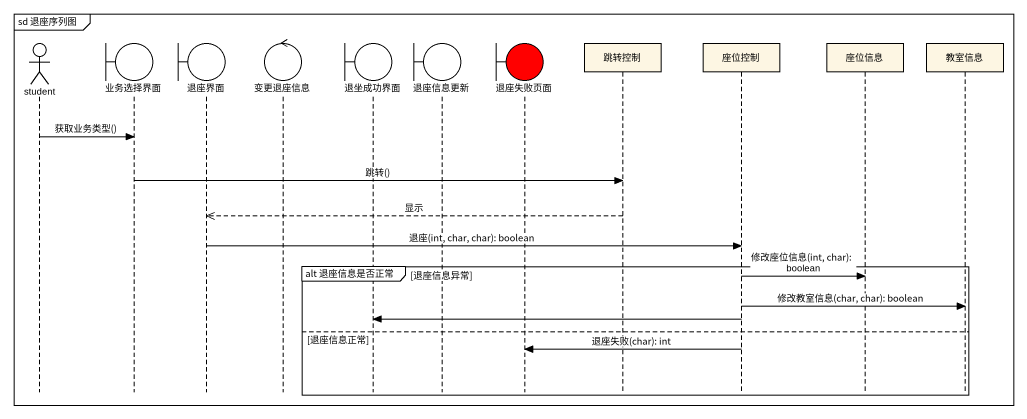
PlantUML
@startuml
mainframe sd 退座序列图
hide footbox
actor student
boundary 业务选择界面
boundary 退座界面
control 变更退座信息
boundary 退坐成功界面
boundary 退座信息更新
boundary 退座失败页面 #FF0000
participant 跳转控制
participant 座位控制
participant 座位信息
participant 教室信息

student -> 业务选择界面 : 获取业务类型()
业务选择界面 -> 跳转控制 : 跳转()
跳转控制 -->> 退座界面 : 显示
退座界面 -> 座位控制 : 退座(int, char, char): boolean
group alt 退座信息是否正常 [退座信息异常]
  座位控制 -> 座位信息 : 修改座位信息(int, char): boolean
  座位控制 -> 教室信息 : 修改教室信息(char, char): boolean
  座位控制 -> 退坐成功界面
else 退座信息正常
  座位控制 -> 退座失败页面 : 退座失败(char): int
end
@enduml
